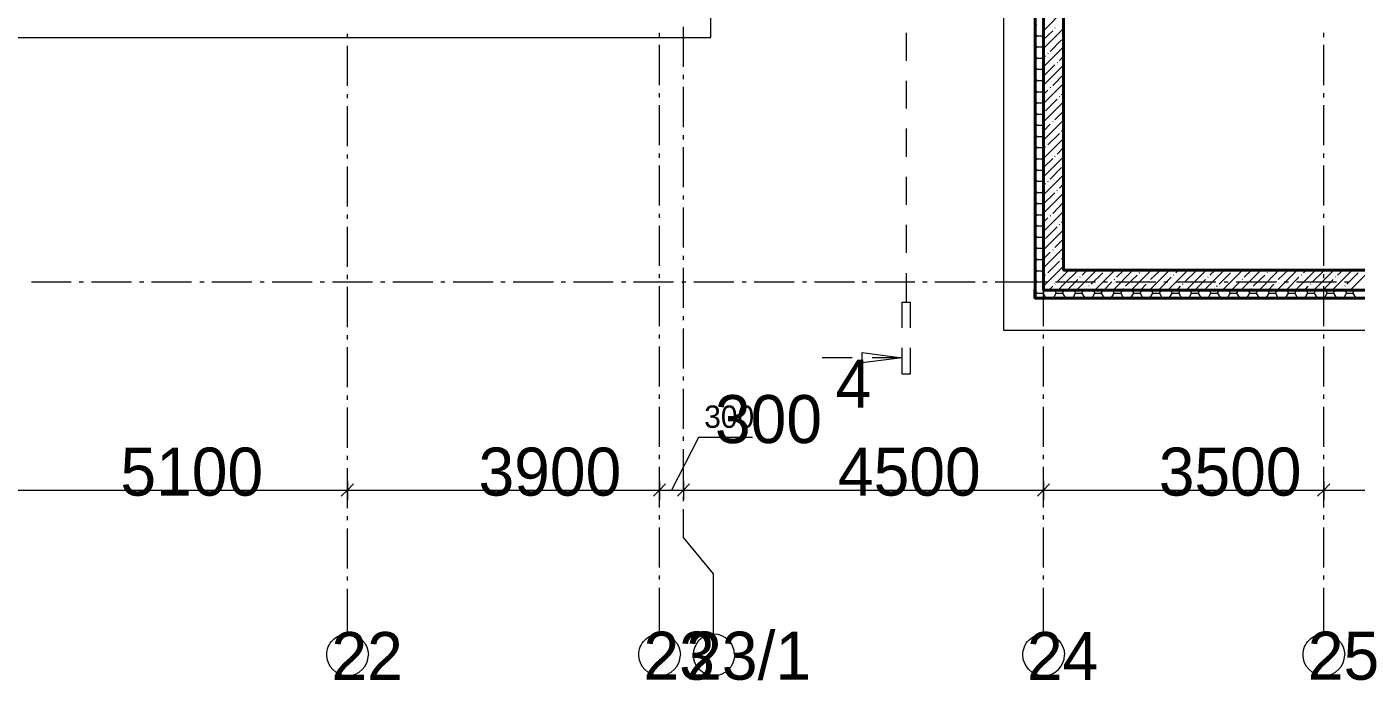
# Model space of a CAD drawing. Header units: millimetres. Extents: x -249154 to 415037, y -45458 to 354837.
# Drawn here: x -153425 to -136795, y -3469 to 4701 of the extents above; entities that cross this region are included whole.
import ezdxf

# ---------------------------------------------------------------- set-up
doc = ezdxf.new("R2010")
doc.units = ezdxf.units.MM
doc.layers.add('PDF _Текст', color=7, linetype='Continuous')

msp = doc.modelspace()

# ---------------------------------------------------------------- linework, layer by layer
at = {"lineweight": 9}
for points in [[(-145261.5739130861, 8666.106126085651), (-141207.393311064, 8666.106126085651), (-141207.393311064, 909.3614214741538), (-104461.3509474791, 909.3614214741538), (-104461.3509474791, 23425.52641603895), (-109621.2171682035, 23425.52641603895), (-118309.9574135172, 23425.52641603895), (-136505.0521739112, 23425.52641603895), (-136505.0521739112, 29131.88093108524), (-145320.8827202189, 29131.88093108524), (-145320.8827202189, 28729.42831124819)], [(-127358.7868449919, 22925.63789875727), (-104961.2394647608, 22925.63789875727), (-104961.2394647608, 1409.249938755849), (-140715.9774805107, 1409.249938755849)], [(-145261.5739130861, 5056.741577610723), (-145261.5739130861, 9055.84971586417), (-140817.6497212855, 9055.84971586417), (-140817.6497212855, 1409.249938755849)], [(-191560.5705687915, 1307.577697981076), (-191560.5705687915, 909.3614214741538), (-153874.0599777761, 909.3614214741538), (-153874.0599777761, 4565.325747057432), (-144867.5939799774, 4565.325747057432), (-144867.5939799774, 8564.433885310878), (-145261.5739130861, 8564.433885310878)], [(-140707.5047937823, 4650.05261437541), (-140457.5605351585, 4904.233216397479)], [(-145210.7377926816, 4196.763874133947), (-145210.7377926816, 4696.652391415628)], [(-140813.4133779213, 4688.179704653172), (-140792.2316611003, 4726.306794964999)], [(-140707.5047937823, 4425.52641593678), (-140457.5605351585, 4675.470674594646)], [(-140567.7054626617, 4679.707017958848), (-140563.4691192975, 4683.943361288984)], [(-149413.1904125527, 4561.08940369323), (-149413.1904125527, 4611.925524063583)], [(-145511.5181717099, 4569.562090387568), (-145511.5181717099, 4624.634554190241)], [(-142423.2238573376, 4273.018054723536), (-142423.2238573376, 4624.634554190241)], [(-140813.4133779213, 4624.634554190241), (-140792.2316611003, 4586.507463878414), (-140715.9774805107, 4586.507463878414)], [(-140813.4133779213, 4548.380373566586), (-140792.2316611003, 4586.507463878414)], [(-140707.5047937823, 4539.907686838196), (-140593.1235228809, 4650.05261437541)], [(-140707.5047937823, 4569.562090387568), (-140707.5047937823, 4624.634554190241)], [(-140622.7779264303, 4391.635668989155), (-140482.9785953437, 4535.671343473994)], [(-137204.0488294463, 4569.562090387568), (-137204.0488294463, 4624.634554190241)], [(-149413.1904125527, 3959.528645568673), (-149413.1904125527, 4459.417162850354)], [(-145511.5181717099, 3968.001332331114), (-145511.5181717099, 4472.126192976997)], [(-140813.4133779213, 4484.835223069589), (-140792.2316611003, 4446.708132791813), (-140715.9774805107, 4446.708132791813)], [(-140813.4133779213, 4408.58104248), (-140792.2316611003, 4446.708132791813)], [(-140813.4133779213, 4345.035891948937), (-140792.2316611003, 4306.908801671161), (-140715.9774805107, 4306.908801671161)], [(-140707.5047937823, 3968.001332331114), (-140707.5047937823, 4472.126192976997)], [(-140707.5047937823, 4196.763874133947), (-140457.5605351585, 4446.708132791813)], [(-140707.5047937823, 4311.145145035363), (-140682.0867335971, 4336.563205254599)], [(-140652.4323300137, 4366.217608803971), (-140648.1959866495, 4370.453952168173)], [(-140508.3966555288, 4277.254398087738), (-140457.5605351585, 4332.326861890397)], [(-137204.0488294463, 3968.001332331114), (-137204.0488294463, 4472.126192976997)], [(-140813.4133779213, 4268.781711359348), (-140792.2316611003, 4306.908801671161)], [(-140813.4133779213, 4205.236560862337), (-140792.2316611003, 4167.109470550509), (-140715.9774805107, 4167.109470550509)], [(-140813.4133779213, 4128.982380272748), (-140792.2316611003, 4167.109470550509)], [(-140707.5047937823, 4082.382603232531), (-140567.7054626617, 4222.181934353182)], [(-140707.5047937823, 3968.001332331114), (-140457.5605351585, 4217.94559098898)], [(-140538.0510591123, 4251.836337902554), (-140533.8147157481, 4256.072681266756)], [(-145210.7377926816, 4044.255512920703), (-145210.7377926816, 4099.32797668931)], [(-142423.2238573376, 3675.693640031284), (-142423.2238573376, 4023.073796099721)], [(-140813.4133779213, 4065.437229775751), (-140792.2316611003, 4027.310139463923), (-140715.9774805107, 4027.310139463923)], [(-140813.4133779213, 3989.183049186162), (-140792.2316611003, 4027.310139463923)], [(-140593.1235228809, 3963.76498893286), (-140457.5605351585, 4103.564320087578)], [(-149413.1904125527, 3807.020284355429), (-149413.1904125527, 3857.8564047939)], [(-145511.5181717099, 3815.49297111787), (-145511.5181717099, 3870.565434886492)], [(-145210.7377926816, 3442.694754830198), (-145210.7377926816, 3946.819615510132)], [(-140813.4133779213, 3925.637898655099), (-140792.2316611003, 3887.510808343271), (-140715.9774805107, 3887.510808343271)], [(-140813.4133779213, 3849.383718031444), (-140792.2316611003, 3887.510808343271)], [(-140707.5047937823, 3739.23879049423), (-140457.5605351585, 3989.183049186162)], [(-140707.5047937823, 3853.620061395646), (-140652.4323300137, 3908.692525198305)], [(-140707.5047937823, 3815.49297111787), (-140707.5047937823, 3870.565434886492)], [(-140622.7779264303, 3938.346928747691), (-140618.5415830661, 3942.583272111879)], [(-140508.3966555288, 3823.965657846275), (-140504.1603121647, 3828.202001210462)], [(-140482.9785953437, 3849.383718031444), (-140457.5605351585, 3874.801778250679)], [(-137204.0488294463, 3815.49297111787), (-137204.0488294463, 3870.565434886492)], [(-149413.1904125527, 3205.459526298975), (-149413.1904125527, 3705.348043580656)], [(-145511.5181717099, 3218.168556391567), (-145511.5181717099, 3718.057073707299)], [(-140813.4133779213, 3785.838567534447), (-140792.2316611003, 3747.711477256686), (-140715.9774805107, 3747.711477256686)], [(-140813.4133779213, 3709.584386944858), (-140792.2316611003, 3747.711477256686)], [(-140707.5047937823, 3510.476248691397), (-140457.5605351585, 3760.420507349263)], [(-140707.5047937823, 3218.168556391567), (-140707.5047937823, 3718.057073707299)], [(-140682.0867335971, 3650.2755798461), (-140538.0510591123, 3794.311254296903)], [(-137204.0488294463, 3218.168556391567), (-137204.0488294463, 3718.057073707299)], [(-140813.4133779213, 3646.039236447847), (-140792.2316611003, 3607.912146170085), (-140715.9774805107, 3607.912146170085)], [(-140813.4133779213, 3569.785055858258), (-140792.2316611003, 3607.912146170085)], [(-140813.4133779213, 3506.239905327195), (-140792.2316611003, 3468.112815015382), (-140715.9774805107, 3468.112815015382)], [(-140707.5047937823, 3624.857519592813), (-140703.2684503841, 3629.093862991067)], [(-140707.5047937823, 3281.713706888564), (-140457.5605351585, 3531.65796554643)], [(-140593.1235228809, 3510.476248691397), (-140588.8871794826, 3514.712592055599)], [(-140567.7054626617, 3535.894308910632), (-140457.5605351585, 3646.039236447847)], [(-145210.7377926816, 3290.18639365102), (-145210.7377926816, 3345.258857419627)], [(-142423.2238573376, 3074.132881940779), (-142423.2238573376, 3425.749381373418)], [(-140813.4133779213, 3429.985724737606), (-140792.2316611003, 3468.112815015382)], [(-140813.4133779213, 3366.440574240609), (-140792.2316611003, 3328.313483928781), (-140715.9774805107, 3328.313483928781)], [(-140813.4133779213, 3290.18639365102), (-140792.2316611003, 3328.313483928781)], [(-140707.5047937823, 3396.09497778998), (-140622.7779264303, 3480.821845142025)], [(-140652.4323300137, 3222.404899789821), (-140508.3966555288, 3366.440574240609)], [(-140482.9785953437, 3396.09497778998), (-140474.5059085812, 3400.331321154183)], [(-145210.7377926816, 2692.861978924702), (-145210.7377926816, 3192.750496206383)], [(-140813.4133779213, 3226.641243154008), (-140792.2316611003, 3188.514152842195), (-140715.9774805107, 3188.514152842195)], [(-140813.4133779213, 3150.387062530368), (-140792.2316611003, 3188.514152842195)], [(-140707.5047937823, 3052.951165085731), (-140457.5605351585, 3302.895423743612)], [(-140682.0867335971, 3192.750496206383), (-140677.8503901989, 3201.223182934773)], [(-140538.0510591123, 3108.023628888404), (-140457.5605351585, 3188.514152842195)], [(-149413.1904125527, 3052.951165085731), (-149413.1904125527, 3103.787285490151)], [(-145511.5181717099, 3061.423851814136), (-145511.5181717099, 3116.496315616794)], [(-140813.4133779213, 3086.841912033371), (-140792.2316611003, 3048.714821721544), (-140715.9774805107, 3048.714821721544)], [(-140813.4133779213, 3010.587731409716), (-140792.2316611003, 3048.714821721544)], [(-140707.5047937823, 3061.423851814136), (-140707.5047937823, 3116.496315616794)], [(-140707.5047937823, 2824.188623282898), (-140457.5605351585, 3074.132881940779)], [(-140707.5047937823, 2938.569894184315), (-140593.1235228809, 3052.951165085731)], [(-140567.7054626617, 3078.369225304967), (-140563.4691192975, 3086.841912033371)], [(-137204.0488294463, 3061.423851814136), (-137204.0488294463, 3116.496315616794)], [(-149413.1904125527, 2451.390406995226), (-149413.1904125527, 2951.278924310973)], [(-145511.5181717099, 2464.099437121869), (-145511.5181717099, 2963.98795440355)], [(-140813.4133779213, 2947.042580912719), (-140792.2316611003, 2908.915490634943), (-140715.9774805107, 2908.915490634943)], [(-140813.4133779213, 2870.788400323116), (-140792.2316611003, 2908.915490634943)], [(-140707.5047937823, 2464.099437121869), (-140707.5047937823, 2963.98795440355)], [(-140707.5047937823, 2599.662424844268), (-140457.5605351585, 2849.606683502148)], [(-140622.7779264303, 2794.534219733527), (-140482.9785953437, 2938.569894184315)], [(-137204.0488294463, 2464.099437121869), (-137204.0488294463, 2963.98795440355)], [(-142423.2238573376, 2472.572123816208), (-142423.2238573376, 2824.188623282898)], [(-140813.4133779213, 2807.243249826119), (-140792.2316611003, 2769.116159548357), (-140715.9774805107, 2769.116159548357)], [(-140813.4133779213, 2730.98906923653), (-140792.2316611003, 2769.116159548357)], [(-140813.4133779213, 2667.443918705467), (-140792.2316611003, 2629.316828393639), (-140715.9774805107, 2629.316828393639)], [(-140707.5047937823, 2714.043695745684), (-140682.0867335971, 2739.461755930868)], [(-140652.4323300137, 2764.879816150104), (-140648.1959866495, 2773.352502912545)], [(-140508.3966555288, 2680.15294883211), (-140457.5605351585, 2735.225412600732)], [(-145210.7377926816, 2540.353617711458), (-145210.7377926816, 2591.189738115878)], [(-140813.4133779213, 2591.189738115878), (-140792.2316611003, 2629.316828393639)], [(-140813.4133779213, 2527.644587618881), (-140792.2316611003, 2489.517497307053), (-140715.9774805107, 2489.517497307053)], [(-140707.5047937823, 2485.281153942851), (-140567.7054626617, 2625.080485029452)], [(-140707.5047937823, 2370.899883041435), (-140457.5605351585, 2620.844141699316)], [(-140593.1235228809, 2366.663539677247), (-140457.5605351585, 2506.462870797899)], [(-140538.0510591123, 2650.498545248687), (-140533.8147157481, 2658.971232011128)], [(-149413.1904125527, 2298.882045816048), (-149413.1904125527, 2353.954509584655)], [(-145511.5181717099, 2311.59107590864), (-145511.5181717099, 2362.427196278994)], [(-145210.7377926816, 1938.792859620953), (-145210.7377926816, 2438.681376902634)], [(-140813.4133779213, 2451.390406995226), (-140792.2316611003, 2489.517497307053)], [(-140813.4133779213, 2387.84525653228), (-140792.2316611003, 2349.718166220453), (-140715.9774805107, 2349.718166220453)], [(-140813.4133779213, 2311.59107590864), (-140792.2316611003, 2349.718166220453)], [(-140707.5047937823, 2142.137341238617), (-140457.5605351585, 2392.081599896483)], [(-140707.5047937823, 2311.59107590864), (-140707.5047937823, 2362.427196278994)], [(-140622.7779264303, 2337.00913609381), (-140618.5415830661, 2341.245479492063)], [(-137204.0488294463, 2311.59107590864), (-137204.0488294463, 2362.427196278994)], [(-149413.1904125527, 1697.321287725543), (-149413.1904125527, 2197.209805007224)], [(-145511.5181717099, 1710.03031781812), (-145511.5181717099, 2209.918835099801)], [(-142423.2238573376, 1875.247709123956), (-142423.2238573376, 2222.627865192393)], [(-140813.4133779213, 2248.045925377577), (-140792.2316611003, 2209.918835099801), (-140715.9774805107, 2209.918835099801)], [(-140813.4133779213, 2171.791744787988), (-140792.2316611003, 2209.918835099801)], [(-140707.5047937823, 2256.518612140018), (-140652.4323300137, 2311.59107590864)], [(-140707.5047937823, 1710.03031781812), (-140707.5047937823, 2209.918835099801)], [(-140707.5047937823, 1913.374799435784), (-140457.5605351585, 2163.31905809365)], [(-140682.0867335971, 2053.17413052237), (-140538.0510591123, 2197.209805007224)], [(-140508.3966555288, 2222.627865192393), (-140504.1603121647, 2231.100551954849)], [(-140482.9785953437, 2252.282268775831), (-140457.5605351585, 2277.700328995066)], [(-137204.0488294463, 1710.03031781812), (-137204.0488294463, 2209.918835099801)], [(-140813.4133779213, 2108.246594290977), (-140792.2316611003, 2070.119504013215), (-140715.9774805107, 2070.119504013215)], [(-140813.4133779213, 2031.992413701388), (-140792.2316611003, 2070.119504013215)], [(-140707.5047937823, 2027.7560703372), (-140703.2684503841, 2027.7560703372)], [(-140567.7054626617, 1938.792859620953), (-140457.5605351585, 2048.937787192233)], [(-145210.7377926816, 1786.284498407724), (-145210.7377926816, 1837.120618812129)], [(-140813.4133779213, 1968.447263204391), (-140792.2316611003, 1930.320172892563), (-140715.9774805107, 1930.320172892563)], [(-140813.4133779213, 1892.193082614802), (-140792.2316611003, 1930.320172892563)], [(-140707.5047937823, 1684.612257632951), (-140457.5605351585, 1934.556516290817)], [(-140707.5047937823, 1798.993528534367), (-140622.7779264303, 1883.720395852346)], [(-140593.1235228809, 1909.13845603753), (-140588.8871794826, 1913.374799435784)], [(-145210.7377926816, 1184.723740317204), (-145210.7377926816, 1684.612257632951)], [(-140813.4133779213, 1828.647932083739), (-140792.2316611003, 1790.520841771911), (-140715.9774805107, 1790.520841771911)], [(-140813.4133779213, 1752.393751460084), (-140792.2316611003, 1790.520841771911)], [(-140813.4133779213, 1688.848600997138), (-140792.2316611003, 1650.721510685325), (-140715.9774805107, 1650.721510685325)], [(-140707.5047937823, 1455.849715796066), (-140457.5605351585, 1705.793974453933)], [(-140652.4323300137, 1625.303450500141), (-140508.3966555288, 1769.33912495093)], [(-140482.9785953437, 1794.757185136114), (-140474.5059085812, 1803.229871898555)], [(-153365.698773766, 1510.922179598725), (-152865.8102564843, 1510.922179598725)], [(-152768.3743590397, 1510.922179598725), (-152713.3018952711, 1510.922179598725)], [(-152611.6296544622, 1510.922179598725), (-152111.7411371806, 1510.922179598725)], [(-152014.30523977, 1510.922179598725), (-151959.2327760014, 1510.922179598725)], [(-151861.7968785568, 1510.922179598725), (-151361.9083612751, 1510.922179598725)], [(-151260.2361204662, 1510.922179598725), (-151205.1636566976, 1510.922179598725)], [(-151107.727759253, 1510.922179598725), (-150607.8392419713, 1510.922179598725)], [(-150506.1670011625, 1510.922179598725), (-150455.3308807581, 1510.922179598725)], [(-150353.6586399493, 1510.922179598725), (-149853.7701226676, 1510.922179598725)], [(-149752.0978818928, 1510.922179598725), (-149701.2617614884, 1510.922179598725)], [(-149599.5895206796, 1510.922179598725), (-149099.7010033979, 1510.922179598725)], [(-149413.1904125527, 1544.812926512299), (-149413.1904125527, 1599.885390280906)], [(-148998.0287626231, 1510.922179598725), (-148947.1926421846, 1510.922179598725)], [(-148845.5204014099, 1510.922179598725), (-148345.6318841282, 1510.922179598725)], [(-148243.9596432853, 1510.922179598725), (-148193.1235229149, 1510.922179598725)], [(-148091.4512820721, 1510.922179598725), (-147591.5627648244, 1510.922179598725)], [(-147494.1268673798, 1510.922179598725), (-147439.0544036452, 1510.922179598725)], [(-147341.6185061666, 1510.922179598725), (-146837.4936455207, 1510.922179598725)], [(-146740.0577481101, 1510.922179598725), (-146684.9852843074, 1510.922179598725)], [(-146587.5493868969, 1510.922179598725), (-146087.6608696152, 1510.922179598725)], [(-145985.9886288064, 1510.922179598725), (-145930.9161650378, 1510.922179598725)], [(-145833.4802675931, 1510.922179598725), (-145333.5917503114, 1510.922179598725)], [(-145511.5181717099, 1557.521956604891), (-145511.5181717099, 1608.358077009296)], [(-145231.9195095026, 1510.922179598725), (-145181.0833891323, 1510.922179598725)], [(-145079.4111482894, 1510.922179598725), (-144579.5226310418, 1510.922179598725)], [(-144477.8503901989, 1510.922179598725), (-144427.0142698285, 1510.922179598725)], [(-144325.3420290197, 1510.922179598725), (-143825.453511738, 1510.922179598725)], [(-143723.7812709292, 1510.922179598725), (-143672.9451505248, 1510.922179598725)], [(-143571.2729097159, 1510.922179598725), (-143071.3843924343, 1510.922179598725)], [(-142973.9484950237, 1510.922179598725), (-142918.876031221, 1510.922179598725)], [(-142817.2037904462, 1510.922179598725), (-142317.3152731646, 1510.922179598725)], [(-142423.2238573376, 1256.741577576657), (-142423.2238573376, 1621.067107135954)], [(-142219.8793757199, 1510.922179598725), (-142164.8069119513, 1510.922179598725)], [(-142067.3710145067, 1510.922179598725), (-141563.2461538949, 1510.922179598725)], [(-141465.8102564162, 1510.922179598725), (-141410.7377926816, 1510.922179598725)], [(-141313.301895203, 1510.922179598725), (-140813.4133779213, 1510.922179598725)], [(-140813.4133779213, 1612.594420373498), (-140792.2316611003, 1650.721510685325)], [(-140813.4133779213, 1549.049269910553), (-140792.2316611003, 1510.922179598725), (-140715.9774805107, 1510.922179598725)], [(-140813.4133779213, 1472.795089286898), (-140792.2316611003, 1510.922179598725)], [(-140711.7411371465, 1510.922179598725), (-140656.6686733438, 1510.922179598725)], [(-140707.5047937823, 1557.521956604891), (-140707.5047937823, 1608.358077009296)], [(-140682.0867335971, 1595.649046916704), (-140677.8503901989, 1599.885390280906)], [(-140559.2327759333, 1510.922179598725), (-140059.3442586516, 1510.922179598725)], [(-140538.0510591123, 1510.922179598725), (-140457.5605351585, 1591.412703552516), (-140394.0153846274, 1654.957854049513)], [(-140525.3420290197, 1409.249938755849), (-140457.5605351585, 1477.0314326511), (-140275.3977703277, 1659.194197413715)], [(-140410.9607581183, 1409.249938755849), (-140279.634113726, 1540.576583148097)], [(-140296.5794871828, 1409.249938755849), (-140046.6352285249, 1659.194197413715)], [(-140254.2160535408, 1570.230986697468), (-140249.9797101426, 1574.467330095737)], [(-140224.5616499574, 1595.649046916704), (-140161.0164994264, 1659.194197413715)], [(-140110.180379056, 1481.267775981236), (-139966.1447046052, 1625.303450500141)], [(-140067.81694538, 1409.249938755849), (-139817.8726867221, 1659.194197413715)], [(-139957.6720178428, 1510.922179598725), (-139906.8358974383, 1510.922179598725)], [(-139953.4356744786, 1409.249938755849), (-139851.7634337038, 1510.922179598725)], [(-139940.726644386, 1654.957854049513), (-139932.2539576235, 1659.194197413715)], [(-139839.0544035771, 1409.249938755849), (-139589.1101449193, 1659.194197413715)], [(-139826.3453734845, 1540.576583148097), (-139817.8726867221, 1544.812926512299)], [(-139805.1636566636, 1510.922179598725), (-139305.2751393819, 1510.922179598725)], [(-139796.6909699011, 1570.230986697468), (-139703.4914158207, 1659.194197413715)], [(-139682.3096989997, 1455.849715796066), (-139538.2740245489, 1595.649046916704)], [(-139610.2918617743, 1409.249938755849), (-139360.3476031164, 1659.194197413715)], [(-139512.8559643297, 1625.303450500141), (-139504.3832776013, 1629.539793864344)], [(-139483.2015607462, 1654.957854049513), (-139474.7288740179, 1659.194197413715)], [(-139398.4746934283, 1510.922179598725), (-139390.0020066999, 1515.158522962927)], [(-139381.5293199715, 1409.249938755849), (-139131.5850613136, 1659.194197413715)], [(-139368.8202898448, 1540.576583148097), (-139245.966332215, 1659.194197413715)], [(-139254.4390189434, 1426.19531224668), (-139110.4033444926, 1570.230986697468)], [(-139203.6028985731, 1510.922179598725), (-139152.7667781686, 1510.922179598725)], [(-139152.7667781686, 1409.249938755849), (-138902.8225195108, 1659.194197413715)], [(-139080.7489409432, 1595.649046916704), (-139076.512597545, 1599.885390280906)], [(-139055.33088069, 1625.303450500141), (-139017.2037904122, 1659.194197413715)], [(-139051.0945373598, 1510.922179598725), (-138551.2060200781, 1510.922179598725)], [(-138940.9496097885, 1510.922179598725), (-138796.9139353378, 1654.957854049513)], [(-138924.0042363658, 1409.249938755849), (-138674.0599777079, 1659.194197413715)], [(-138813.8593088286, 1409.249938755849), (-138682.5326644364, 1540.576583148097)], [(-138699.4780379272, 1409.249938755849), (-138449.5337792693, 1659.194197413715)], [(-138652.878260887, 1570.230986697468), (-138648.6419174887, 1574.467330095737)], [(-138627.4602007018, 1595.649046916704), (-138559.6787068065, 1659.194197413715)], [(-138513.0789298004, 1481.267775981236), (-138369.0432552815, 1625.303450500141)], [(-138470.7154961244, 1409.249938755849), (-138220.7712374665, 1659.194197413715)], [(-138449.5337792693, 1510.922179598725), (-138398.6976588649, 1510.922179598725)], [(-138356.3342252229, 1409.249938755849), (-138254.66198438, 1510.922179598725)], [(-138339.3888517321, 1654.957854049513), (-138335.1525083679, 1659.194197413715)], [(-138297.0254180561, 1510.922179598725), (-137797.1369007744, 1510.922179598725)], [(-138241.9529543215, 1409.249938755849), (-137992.0086956296, 1659.194197413715)], [(-138225.0075808307, 1540.576583148097), (-138220.7712374665, 1544.812926512299)], [(-138199.5895206455, 1570.230986697468), (-138106.389966531, 1659.194197413715)], [(-138085.2082497441, 1455.849715796066), (-137941.1725752592, 1595.649046916704)], [(-138013.1904124846, 1409.249938755849), (-137763.2461538268, 1659.194197413715)], [(-137911.5181716758, 1625.303450500141), (-137907.2818283457, 1629.539793864344)], [(-137886.1001114906, 1654.957854049513), (-137877.6274247282, 1659.194197413715)], [(-137797.1369007744, 1510.922179598725), (-137792.9005574443, 1515.158522962927)], [(-137784.4278706818, 1409.249938755849), (-137534.4836120239, 1659.194197413715)], [(-137771.7188405892, 1540.576583148097), (-137648.8648829254, 1659.194197413715)], [(-137699.7010033638, 1510.922179598725), (-137644.6285395611, 1510.922179598725)], [(-137657.3375696878, 1426.19531224668), (-137513.301895203, 1570.230986697468)], [(-137555.665328879, 1409.249938755849), (-137305.7210702211, 1659.194197413715)], [(-137542.9562987864, 1510.922179598725), (-137043.0677814707, 1510.922179598725)], [(-137483.6474916536, 1595.649046916704), (-137479.4111482894, 1599.885390280906)], [(-137458.2294314343, 1625.303450500141), (-137420.1023411225, 1659.194197413715)], [(-137343.8481605329, 1510.922179598725), (-137199.8124860481, 1654.957854049513)], [(-137326.9027870761, 1409.249938755849), (-137076.9585284183, 1659.194197413715)], [(-137212.5215161747, 1409.249938755849), (-137085.4312151467, 1540.576583148097)], [(-137204.0488294463, 1557.521956604891), (-137204.0488294463, 1608.358077009296)], [(-137098.1402452733, 1409.249938755849), (-136848.1959866154, 1659.194197413715)], [(-137055.7768115973, 1570.230986697468), (-137051.5404682331, 1574.467330095737)], [(-137030.3587514121, 1595.649046916704), (-136962.5772575169, 1659.194197413715)], [(-136945.6318840601, 1510.922179598725), (-136890.5594202915, 1510.922179598725)], [(-136915.9774805107, 1481.267775981236), (-136771.9418059918, 1625.303450500141)], [(-136873.6140468347, 1409.249938755849), (-136623.6697881768, 1659.194197413715)], [(-149413.1904125527, 943.2521684558451), (-149413.1904125527, 1447.377029067662)], [(-145511.5181717099, 955.9611985143711), (-145511.5181717099, 1455.849715796066)], [(-140817.6497212855, 1413.486282120037), (-140813.4133779213, 1409.249938755849), (-140792.2316611003, 1371.122848478073), (-140711.7411371465, 1371.122848478073), (-140677.8503901989, 1307.577697981076)], [(-140817.6497212855, 1409.249938755849), (-140817.6497212855, 1409.249938755849)], [(-140813.4133779213, 1332.995758166246), (-140792.2316611003, 1371.122848478073)], [(-140711.7411371465, 1371.122848478073), (-140690.5594203255, 1409.249938755849)], [(-140707.5047937823, 955.9611985143711), (-140707.5047937823, 1455.849715796066)], [(-140639.7232999211, 1409.249938755849), (-140593.1235228809, 1455.849715796066)], [(-140584.6508361184, 1307.577697981076), (-140550.7600892049, 1371.122848478073)], [(-140571.9418060599, 1409.249938755849), (-140550.7600892049, 1371.122848478073), (-140470.269565217, 1371.122848478073), (-140432.1424749052, 1307.577697981076)], [(-140567.7054626617, 1481.267775981236), (-140563.4691192975, 1485.50411937949)], [(-140470.269565217, 1371.122848478073), (-140449.087848396, 1409.249938755849)], [(-140343.1792642571, 1307.577697981076), (-140309.2885173094, 1371.122848478073)], [(-140330.4702341304, 1409.249938755849), (-140309.2885173094, 1371.122848478073), (-140228.7979933216, 1371.122848478073), (-140190.6709030439, 1307.577697981076)], [(-140228.7979933216, 1371.122848478073), (-140207.6162764666, 1409.249938755849)], [(-140182.1982162814, 1409.249938755849), (-140165.2528428246, 1426.19531224668)], [(-140139.8347826394, 1455.849715796066), (-140135.5984392412, 1460.08605919432)], [(-140101.7076923276, 1307.577697981076), (-140067.81694538, 1371.122848478073)], [(-140088.998662201, 1409.249938755849), (-140067.81694538, 1371.122848478073), (-139987.3264214262, 1371.122848478073), (-139949.1993311144, 1307.577697981076)], [(-139987.3264214262, 1371.122848478073), (-139961.908361241, 1409.249938755849)], [(-139860.2361203981, 1307.577697981076), (-139826.3453734845, 1371.122848478073)], [(-139847.5270903396, 1409.249938755849), (-139826.3453734845, 1371.122848478073), (-139741.6185061325, 1371.122848478073), (-139707.7277591849, 1307.577697981076)], [(-139741.6185061325, 1371.122848478073), (-139720.4367893115, 1409.249938755849)], [(-139711.9641025832, 1426.19531224668), (-139707.7277591849, 1430.431655610882)], [(-139618.7645485027, 1307.577697981076), (-139580.6374582249, 1371.122848478073)], [(-139606.0555184101, 1409.249938755849), (-139580.6374582249, 1371.122848478073), (-139500.1469342371, 1371.122848478073), (-139466.2561873235, 1307.577697981076)], [(-139500.1469342371, 1371.122848478073), (-139478.9652173821, 1409.249938755849)], [(-139495.9105908729, 1409.249938755849), (-139423.8927536475, 1481.267775981236)], [(-139377.2929766073, 1307.577697981076), (-139339.1658862955, 1371.122848478073)], [(-139360.3476031164, 1409.249938755849), (-139339.1658862955, 1371.122848478073), (-139258.6753623076, 1371.122848478073), (-139224.784615394, 1307.577697981076)], [(-139258.6753623076, 1371.122848478073), (-139237.4936455207, 1409.249938755849)], [(-139135.8214046778, 1307.577697981076), (-139097.694314366, 1371.122848478073)], [(-139118.876031221, 1409.249938755849), (-139097.694314366, 1371.122848478073), (-139017.2037904122, 1371.122848478073), (-138983.3130434646, 1307.577697981076)], [(-139038.3855072672, 1409.249938755849), (-138996.0220735912, 1455.849715796066)], [(-139017.2037904122, 1371.122848478073), (-138996.0220735912, 1409.249938755849)], [(-138970.604013406, 1481.267775981236), (-138962.1313266436, 1485.50411937949)], [(-138890.1134894182, 1307.577697981076), (-138856.2227425046, 1371.122848478073)], [(-138877.4044593256, 1409.249938755849), (-138856.2227425046, 1371.122848478073), (-138775.7322185168, 1371.122848478073), (-138737.6051282049, 1307.577697981076)], [(-138775.7322185168, 1371.122848478073), (-138754.5505016617, 1409.249938755849)], [(-138648.6419174887, 1307.577697981076), (-138614.7511705752, 1371.122848478073)], [(-138635.9328873961, 1409.249938755849), (-138614.7511705752, 1371.122848478073), (-138534.2606465873, 1371.122848478073), (-138496.1335563095, 1307.577697981076)], [(-138585.0967670258, 1409.249938755849), (-138568.1513935349, 1426.19531224668)], [(-138542.7333333498, 1455.849715796066), (-138534.2606465873, 1460.08605919432)], [(-138534.2606465873, 1371.122848478073), (-138513.0789298004, 1409.249938755849)], [(-138407.1703455933, 1307.577697981076), (-138373.2795986457, 1371.122848478073)], [(-138394.4613155007, 1409.249938755849), (-138373.2795986457, 1371.122848478073), (-138292.7890746919, 1371.122848478073), (-138254.66198438, 1307.577697981076)], [(-138292.7890746919, 1371.122848478073), (-138267.3710145067, 1409.249938755849)], [(-138165.6987736979, 1307.577697981076), (-138127.571683386, 1371.122848478073)], [(-138152.9897436053, 1409.249938755849), (-138127.571683386, 1371.122848478073), (-138047.0811594323, 1371.122848478073), (-138013.1904124846, 1307.577697981076)], [(-138110.6263099293, 1426.19531224668), (-138106.389966531, 1430.431655610882)], [(-138047.0811594323, 1371.122848478073), (-138025.8994425772, 1409.249938755849)], [(-137924.2272017684, 1307.577697981076), (-137886.1001114906, 1371.122848478073)], [(-137907.2818283457, 1409.249938755849), (-137886.1001114906, 1371.122848478073), (-137805.6095875028, 1371.122848478073), (-137771.7188405892, 1307.577697981076)], [(-137898.8091415832, 1409.249938755849), (-137826.7913043578, 1481.267775981236)], [(-137805.6095875028, 1371.122848478073), (-137784.4278706818, 1409.249938755849)], [(-137682.755629873, 1307.577697981076), (-137644.6285395611, 1371.122848478073)], [(-137665.8102564162, 1409.249938755849), (-137644.6285395611, 1371.122848478073), (-137564.1380156414, 1371.122848478073), (-137530.2472686597, 1307.577697981076)], [(-137564.1380156414, 1371.122848478073), (-137542.9562987864, 1409.249938755849)], [(-137441.2840579776, 1409.249938755849), (-137398.9206243015, 1455.849715796066)], [(-137441.2840579776, 1307.577697981076), (-137403.1569676657, 1371.122848478073)], [(-137424.3386844867, 1409.249938755849), (-137403.1569676657, 1371.122848478073), (-137322.6664437119, 1371.122848478073), (-137284.5393534001, 1307.577697981076)], [(-137369.2662207521, 1481.267775981236), (-137365.029877388, 1485.50411937949)], [(-137322.6664437119, 1371.122848478073), (-137301.4847268569, 1409.249938755849)], [(-137204.0488294463, 955.9611985143711), (-137204.0488294463, 1455.849715796066)], [(-137195.5761426839, 1307.577697981076), (-137161.6853957703, 1371.122848478073)], [(-137182.8671126254, 1409.249938755849), (-137161.6853957703, 1371.122848478073), (-137081.1948717825, 1371.122848478073), (-137043.0677814707, 1307.577697981076)], [(-137081.1948717825, 1371.122848478073), (-137060.0131549615, 1409.249938755849)], [(-136983.7589743719, 1409.249938755849), (-136971.0499442453, 1426.19531224668)], [(-136954.1045708225, 1307.577697981076), (-136920.2138238408, 1371.122848478073)], [(-136941.3955406959, 1455.849715796066), (-136937.1591973317, 1460.08605919432)], [(-136941.3955406959, 1409.249938755849), (-136920.2138238408, 1371.122848478073), (-136839.7232998871, 1371.122848478073), (-136801.5962096093, 1307.577697981076)], [(-136839.7232998871, 1371.122848478073), (-136818.5415830661, 1409.249938755849)], [(-142474.059977742, 934.7794816934038), (-142474.059977742, 1256.741577576657), (-142376.6240802633, 1256.741577576657), (-142376.6240802633, 934.7794816934038)], [(-140817.6497212855, 1307.577697981076), (-140813.4133779213, 1307.577697981076)], [(-145210.7377926816, 1032.215379138026), (-145210.7377926816, 1083.051499542446)], [(-149413.1904125527, 790.7438072426012), (-149413.1904125527, 845.8162709771568)], [(-145511.5181717099, 803.4528373011417), (-145511.5181717099, 854.2889577396127)], [(-145210.7377926816, 430.6546210475208), (-145210.7377926816, 930.5431383292016)], [(-140707.5047937823, 803.4528373011417), (-140707.5047937823, 854.2889577396127)], [(-137204.0488294463, 803.4528373011417), (-137204.0488294463, 854.2889577396127)], [(-149413.1904125527, 193.4193925162981), (-149413.1904125527, 693.3079097979789)], [(-145511.5181717099, 201.8920792446879), (-145511.5181717099, 701.7805965263688)], [(-142376.6240802633, 684.8352230355231), (-142376.6240802633, 358.6367838221195), (-142474.059977742, 358.6367838221195), (-142474.059977742, 684.8352230355231)], [(-140707.5047937823, 201.8920792446879), (-140707.5047937823, 701.7805965263688)], [(-137204.0488294463, 201.8920792446879), (-137204.0488294463, 701.7805965263688)], [(-143101.0387960177, 561.9812654397829), (-143478.0733556355, 561.9812654397829)], [(-142474.059977742, 561.9812654397829), (-142851.0945373598, 561.9812654397829)], [(-145210.7377926816, 278.1462598342769), (-145210.7377926816, 328.9823802727478)], [(-145210.7377926816, -323.4144982221769), (-145210.7377926816, 176.4740190595039)], [(-149413.1904125527, 36.67468793886655), (-149413.1904125527, 91.74715170747368)], [(-145511.5181717099, 49.383718031444), (-145511.5181717099, 104.4561818341172)], [(-140707.5047937823, 49.383718031444), (-140707.5047937823, 104.4561818341172)], [(-137204.0488294463, 49.383718031444), (-137204.0488294463, 104.4561818341172)], [(-149413.1904125527, -560.6497267874511), (-149413.1904125527, -60.76120950577024)], [(-145511.5181717099, -552.1770400249952), (-145511.5181717099, -52.28852274331439)], [(-140707.5047937823, -552.1770400249952), (-140707.5047937823, -52.28852274331439)], [(-137204.0488294463, -552.1770400249952), (-137204.0488294463, -52.28852274331439)], [(-144346.5237458747, -433.5594257593912), (-145024.3386845548, -433.5594257593912), (-145359.0098104966, -1090.192647618504)], [(-145210.7377926816, -475.9228594354063), (-145210.7377926816, -420.8503957008652)], [(-149413.1904125527, -713.158088000695), (-149413.1904125527, -662.321967562224)], [(-145511.5181717099, -704.6854012382391), (-145511.5181717099, -649.612937503698)], [(-145210.7377926816, -1077.483617525926), (-145210.7377926816, -577.5951002782967)], [(-140707.5047937823, -704.6854012382391), (-140707.5047937823, -649.612937503698)], [(-137204.0488294463, -704.6854012382391), (-137204.0488294463, -649.612937503698)], [(-149413.1904125527, -1314.718846057149), (-149413.1904125527, -814.8303287754679)], [(-145511.5181717099, -1306.246159328744), (-145511.5181717099, -802.1212987169274)], [(-140707.5047937823, -1306.246159328744), (-140707.5047937823, -802.1212987169274)], [(-137204.0488294463, -1306.246159328744), (-137204.0488294463, -802.1212987169274)], [(-149413.1904125527, -984.284063479543), (-149413.1904125527, -1090.192647618504), (-149413.1904125527, -1208.810261918174)], [(-145511.5181717099, -984.284063479543), (-145511.5181717099, -1090.192647618504), (-145511.5181717099, -1208.810261918174)], [(-145210.7377926816, -984.284063479543), (-145210.7377926816, -1090.192647618504), (-145210.7377926816, -1208.810261918174)], [(-140707.5047937823, -984.284063479543), (-140707.5047937823, -1090.192647618504), (-140707.5047937823, -1208.810261918174)], [(-137204.0488294463, -984.284063479543), (-137204.0488294463, -1090.192647618504), (-137204.0488294463, -1208.810261918174)], [(-173429.0209589285, -1090.192647618504), (-169629.0209589285, -1090.192647618504), (-168925.7879599951, -1090.192647618504), (-164422.5549610958, -1090.192647618504), (-163621.8860647859, -1090.192647618504), (-159521.1056857236, -1090.192647618504), (-158118.8760312891, -1090.192647618504), (-156318.4301004159, -1090.192647618504), (-154517.9841695426, -1090.192647618504), (-149413.1904125527, -1090.192647618504), (-145511.5181717099, -1090.192647618504), (-145210.7377926816, -1090.192647618504), (-140707.5047937823, -1090.192647618504), (-137204.0488294463, -1090.192647618504), (-135403.602898539, -1090.192647618504), (-131451.0945373258, -1090.192647618504), (-129349.8682273902, -1090.192647618504), (-124245.0744704004, -1090.192647618504), (-122842.844816, -1090.192647618504), (-119343.6251949941, -1090.192647618504), (-114086.3230768251, -1090.192647618504), (-108833.2573019862, -1090.192647618504), (-104910.4033443223, -1090.192647618504)], [(-145210.7377926816, -1229.991978705104), (-145210.7377926816, -1174.919514970548)], [(-144833.7032330298, -2890.638578525832), (-144833.7032330298, -2136.569459256149), (-145210.7377926816, -1683.280719014685), (-145210.7377926816, -1327.427876183792)], [(-149413.1904125527, -1467.227207270378), (-149413.1904125527, -1416.391086900025)], [(-145511.5181717099, -1458.754520541988), (-145511.5181717099, -1403.682056773381)], [(-140707.5047937823, -1458.754520541988), (-140707.5047937823, -1403.682056773381)], [(-137204.0488294463, -1458.754520541988), (-137204.0488294463, -1403.682056773381)], [(-149413.1904125527, -2068.787965360898), (-149413.1904125527, -1568.899448113269)], [(-145511.5181717099, -2056.078935268306), (-145511.5181717099, -1556.190417986625)], [(-140707.5047937823, -2056.078935268306), (-140707.5047937823, -1556.190417986625)], [(-137204.0488294463, -2056.078935268306), (-137204.0488294463, -1556.190417986625)], [(-145511.5181717099, -2208.587296481535), (-145511.5181717099, -2157.75117607713)], [(-140707.5047937823, -2208.587296481535), (-140707.5047937823, -2157.75117607713)], [(-137204.0488294463, -2208.587296481535), (-137204.0488294463, -2157.75117607713)], [(-149413.1904125527, -2221.296326540076), (-149413.1904125527, -2170.460206169722)]]:
    msp.add_lwpolyline(points, dxfattribs=at)
at = {"lineweight": 40}
for points in [[(-145100.5928651444, 10962.20423091047), (-145100.5928651444, 13970.00802132895), (-145320.8827202189, 13970.00802132895), (-145320.8827202189, 9415.938902025198), (-145320.8827202189, 9165.994643401398), (-140707.5047937823, 9165.994643401398), (-140707.5047937823, 1409.249938755849), (-140457.5605351585, 1409.249938755849), (-136433.0343366517, 1409.249938755849), (-136433.0343366517, 1659.194197413715), (-140457.5605351585, 1659.194197413715), (-140457.5605351585, 9165.994643401398), (-140457.5605351585, 9415.938902025198), (-140457.5605351585, 12118.72597001721), (-140707.5047937823, 12118.72597001721), (-140707.5047937823, 9415.938902025198), (-145100.5928651444, 9415.938902025198), (-145100.5928651444, 10843.58661664485)], [(-145261.5739130861, 4955.069336767832), (-145261.5739130861, 5056.741577610723), (-145261.5739130861, 9055.84971586417), (-145261.5739130861, 9060.086059228372), (-140813.4133779213, 9060.086059228372), (-140813.4133779213, 9055.84971586417), (-140813.4133779213, 1409.249938755849), (-140813.4133779213, 1307.577697981076), (-104859.5672239179, 1307.577697981076), (-104859.5672239179, 1409.249938755849), (-104859.5672239179, 1307.577697981076)], [(-140813.4133779213, 1409.249938755849), (-140817.6497212855, 1409.249938755849), (-140817.6497212855, 1307.577697981076)], [(-140817.6497212855, 1409.249938755849), (-140817.6497212855, 1409.249938755849)], [(-140715.9774805107, 1409.249938755849), (-140715.9774805107, 1409.249938755849)]]:
    msp.add_lwpolyline(points, dxfattribs=at)
at = {"lineweight": 9}
msp.add_lwpolyline([(-142973.9484950237, 629.762759300982), (-142474.059977742, 561.9812654397829), (-142973.9484950237, 498.4361149087199)], close=True, dxfattribs=at)
at = {"lineweight": 18}
for points in [[(-149336.9362319632, -1013.938467028915), (-149413.1904125527, -1090.192647618504), (-149489.4445931423, -1166.446828242159)], [(-145435.2639911203, -1013.938467028915), (-145511.5181717099, -1090.192647618504), (-145583.5360089352, -1166.446828242159)], [(-145134.483612092, -1013.938467028915), (-145210.7377926816, -1090.192647618504), (-145286.9919732712, -1166.446828242159)], [(-140631.2506131587, -1013.938467028915), (-140707.5047937823, -1090.192647618504), (-140783.7589743719, -1166.446828242159)], [(-137127.7946488227, -1013.938467028915), (-137204.0488294463, -1090.192647618504), (-137280.3030100359, -1166.446828242159)]]:
    msp.add_lwpolyline(points, dxfattribs=at)
at = {"lineweight": 9}
for points in [[(-149671.607357905, -3149.055523878036, -0.4180327868851681), (-149413.1904125527, -2890.638578525832), (-149413.1904125527, -2322.968567382952)], [(-145769.9351171302, -3149.055523912102, -0.4180327868937153), (-145511.5181717099, -2890.638578525832), (-145511.5181717099, -2310.259537256308)], [(-140965.9217391686, -3149.055523912102, -0.4180327868937153), (-140707.5047937823, -2890.638578525832), (-140707.5047937823, -2310.259537256308)], [(-137462.4657748326, -3149.055523878036, -0.4180327868851681), (-137204.0488294463, -2890.638578525832), (-137204.0488294463, -2310.259537256308)], [(-144571.0499443134, -3149.055523878036, 0.4118985545971677), (-144829.4668896656, -2890.638578525832, 0.4180327868937153), (-145087.8838350859, -3149.055523912102)]]:
    msp.add_lwpolyline(points, format="xyb", dxfattribs=at)
for centre, radius, start in [((-149414.5090782622, -3147.736858202625), 263.9752481123204, 270.286217343067), ((-145512.8368374193, -3147.736858202625), 263.9752481113149, 270.2862173415167), ((-140708.8234594577, -3147.736858202625), 263.9752481116772, 270.286217343067), ((-137205.3674951218, -3147.736858202625), 263.9752481107577, 270.2862173415167)]:
    msp.add_arc(centre, radius, start, 359.713782658112, dxfattribs=at)
for points in [[(-149413.1904125527, -2890.638578525832), (-149269.154738102, -2890.638578525832), (-149150.5371238023, -3005.019849427248), (-149150.5371238023, -3149.055523878036)], [(-145511.5181717099, -2890.638578525832), (-145367.4824972591, -2890.638578525832), (-145248.8648829935, -3005.019849427248), (-145248.8648829935, -3149.055523878036)], [(-140707.5047937823, -2890.638578525832), (-140563.4691192975, -2890.638578525832), (-140444.8515050318, -3005.019849427248), (-140444.8515050318, -3149.055523878036)], [(-137204.0488294463, -2890.638578525832), (-137060.0131549615, -2890.638578525832), (-136941.3955406959, -3005.019849427248), (-136941.3955406959, -3149.055523878036)], [(-149413.1904125527, -3411.708812628494), (-149557.2260870035, -3411.708812628494), (-149671.607357905, -3293.09119836289), (-149671.607357905, -3149.055523878036)], [(-145511.5181717099, -3411.708812628494), (-145655.5538461947, -3411.708812628494), (-145769.9351170961, -3293.09119836289), (-145769.9351170961, -3149.055523878036)], [(-144829.4668896656, -3411.708812628494), (-144973.5025641164, -3411.708812628494), (-145087.8838350178, -3293.09119836289), (-145087.8838350178, -3149.055523878036)], [(-144571.0499443134, -3149.055523878036), (-144571.0499443134, -3293.09119836289), (-144689.667558579, -3411.708812628494), (-144829.4668896656, -3411.708812628494)], [(-140707.5047937823, -3411.708812628494), (-140851.5404682331, -3411.708812628494), (-140965.9217391345, -3293.09119836289), (-140965.9217391345, -3149.055523878036)], [(-137204.0488294463, -3411.708812628494), (-137348.0845038971, -3411.708812628494), (-137462.4657747985, -3293.09119836289), (-137462.4657747985, -3149.055523878036)]]:
    msp.add_open_spline(points, degree=3, dxfattribs=at)

# ---------------------------------------------------------------- texts
at = {"char_height": 600, "attachment_point": 4, "style": ''}
for s, insert in [('4', (-143308.4472367174, 237.4463343733514)), ('300', (-144816.6027137157, -207.6369147752994)), ('5100', (-152251.7430197842, -864.2959942886519)), ('3900', (-147773.7513872072, -864.2959942886519)), ('4500', (-143278.7454274743, -864.2959942886519)), ('3500', (-139266.7860421151, -864.2959942886519)), ('22', (-149612.3847428962, -3164.421426521556)), ('23', (-145710.5530466494, -3164.421426521556)), ('23/1', (-145176.7479247999, -3164.421426521556)), ('24', (-140914.8141135479, -3164.421426521556)), ('25', (-137402.7518646317, -3164.421426521556))]:
    msp.add_mtext(s, dxfattribs=dict(at, insert=insert))
at = {"layer": 'PDF _Текст', "insert": (-144950.6585042707, -175.3468097074947), "char_height": 279.4285825184883, "attachment_point": 4, "style": ''}
msp.add_mtext('300', dxfattribs=at)

doc.saveas('drawing.dxf')
